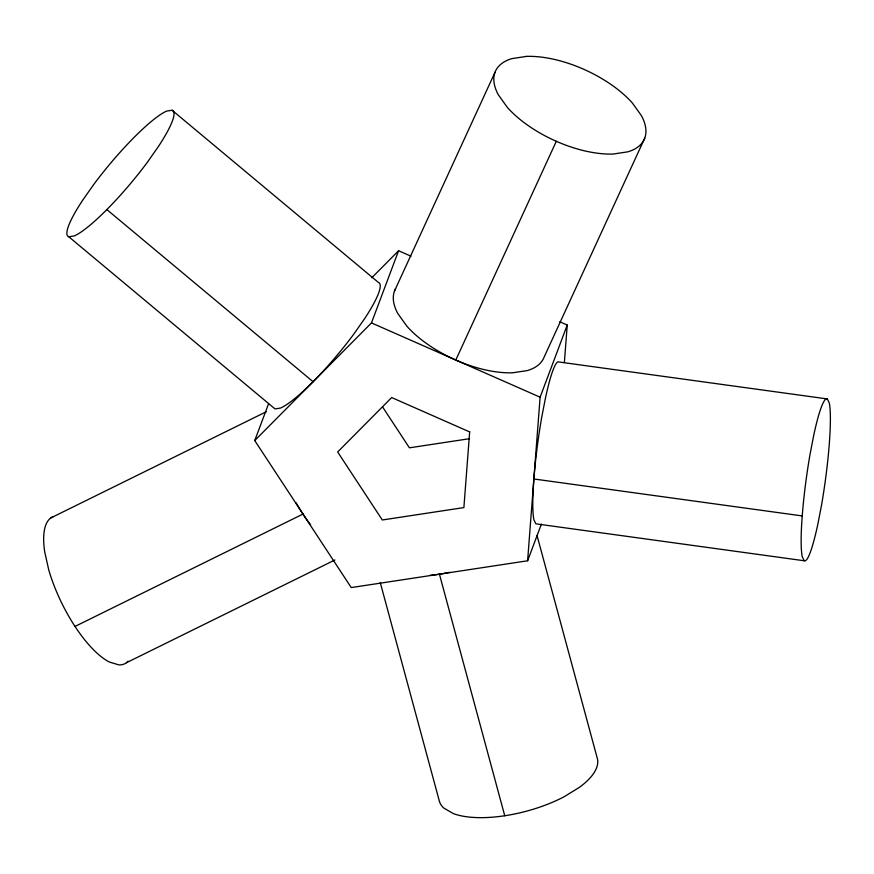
<?xml version="1.0" encoding="UTF-8"?>
<svg xmlns="http://www.w3.org/2000/svg" width="874" height="874" viewBox="0 0 874 874"><rect width="100%" height="100%" fill="white"/><g stroke="black" fill="none" stroke-linecap="round" stroke-linejoin="round"><path stroke-width="1.31" d="M268.537 403.854L254.738 440.562L351.239 587.579L527.612 560.78L540.11 397.189L567.237 325.041L559.797 321.763M564.364 362.579L567.237 325.041M254.738 440.562L371.472 322.899L398.588 250.74L410.988 256.202M527.612 560.78L541.41 524.072M394.502 290.987L495.023 72.247M455.791 360.044L556.312 141.293M644.717 138.19L544.196 356.942A81.828 38.467 24.7 0 1 527.393 370.565L512.688 372.794A81.828 38.467 24.7 0 1 406.836 326.155L397.757 313.449A81.828 38.467 24.7 0 1 395.551 288.715M371.8 277.746L398.588 250.74M50.714 517.987L266.494 411.643M75.022 626.429L302.983 514.065M126.435 662.721L334.906 559.972M172.091 110.255L166.672 111.085A81.828 14.192 -50.1 0 0 93.398 184.938L82.353 200.703A81.828 14.192 -50.1 0 0 68.795 236.778L275.015 408.912L280.445 408.092A81.828 14.192 -50.1 0 0 353.708 334.229L364.753 318.464A81.828 14.192 -50.1 0 0 378.311 282.389L172.091 110.255A81.828 14.192 -50.1 0 1 158.533 146.329L147.488 162.105A81.828 14.192 -50.1 0 1 74.224 235.958L68.795 236.778M469.6 438.682L409.414 447.827L382.637 407.022M827.35 398.937L559.01 362A81.828 9.581 -82.2 0 0 545.452 398.074L541.76 417.084A81.828 9.581 -82.2 0 0 533.905 519.757L535.838 523.821L804.178 560.758A81.828 9.581 -82.2 0 0 817.736 524.684L821.429 505.675A81.828 9.581 -82.2 0 0 829.273 403.001L827.35 398.937A81.828 9.581 -82.2 0 0 813.792 435.012L810.1 454.021A81.828 9.581 -82.2 0 0 802.256 556.694L804.178 560.758M533.861 478.985L802.201 515.922M371.472 322.899L540.11 397.189M106.879 209.596L313.1 381.73M537.073 535.653L597.434 758.851A81.828 32.546 -15.1 0 1 579.32 787.419L564.069 796.782A81.828 32.546 -15.1 0 1 453.377 813.607L443.741 808.024A81.828 32.546 -15.1 0 1 439.185 800.508L380.256 582.565M439.425 574.174L504.746 815.759M310.641 524.87A81.828 29.694 63.8 0 1 296.188 502.943M449.76 572.317A81.828 32.546 -15.1 0 1 429.986 575.365M52.964 516.709A81.828 29.694 63.8 0 0 44.705 551.887L48.704 569.728A81.828 29.694 63.8 0 0 109.272 662L118.886 664.906A81.828 29.694 63.8 0 0 128.128 661.181M469.666 431.92L463.886 507.586L382.299 519.986L337.659 451.978L391.661 397.55L469.666 431.92M526.53 56.395L511.836 58.624A81.828 38.467 24.7 0 0 498.267 94.698L507.357 107.415A81.828 38.467 24.7 0 0 613.209 154.042L627.914 151.814A81.828 38.467 24.7 0 0 641.472 115.739L632.383 103.023A81.828 38.467 24.7 0 0 526.53 56.395"/></g></svg>
